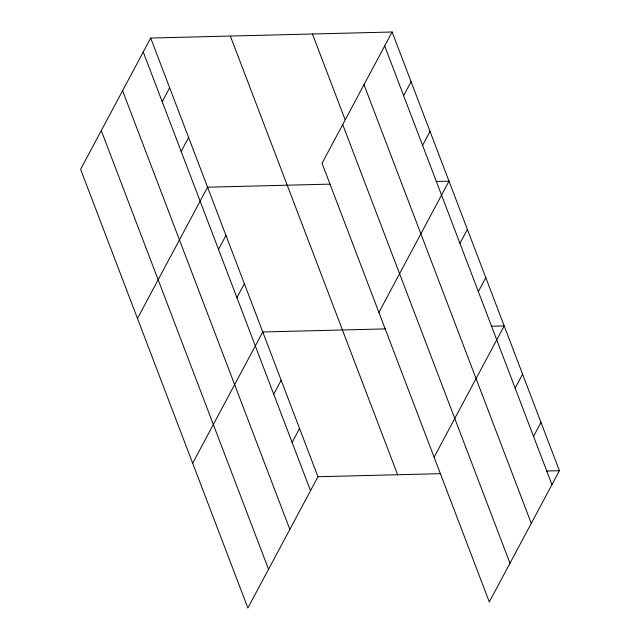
<?xml version="1.0" encoding="UTF-8"?>
<svg xmlns="http://www.w3.org/2000/svg" width="640" height="640" viewBox="0 0 640 640"><rect width="100%" height="100%" fill="white"/><g stroke="black" fill="none" stroke-linecap="round" stroke-linejoin="round"><path stroke-width="0.96" d="M150.696 38.048L80.608 169.312L247.872 608L317.96 476.736L150.696 38.048L392.128 32L559.392 470.688L489.304 601.952L322.04 163.264L392.128 32M162.208 101.712L169.656 87.76M181.16 151.432L188.608 137.48M137.48 318.464L207.568 187.2L330.24 184.128M218.512 249.408L225.968 235.456M236.912 297.664L244.36 283.712M192.672 463.232L262.76 331.968L385.432 328.896M403.64 95.672L411.088 81.72M273.712 394.176L281.16 380.224M422.592 145.384L430.04 131.44M292.112 442.432L299.56 428.48M378.912 312.416L449 181.152L436.056 181.48M459.952 243.36L467.4 229.408M478.352 291.616L485.8 277.664M434.104 457.184L504.2 325.92L491.248 326.248M515.144 388.128L522.592 374.176M533.544 436.384L540.992 422.432M317.96 476.736L440.632 473.664M546.448 471.016L559.392 470.688M384.68 45.952L551.944 484.64M364.008 84.664L531.272 523.352M312.456 33.992L345.104 119.624M342.712 124.552L509.976 563.24M230.368 36.048L397.632 474.736M143.248 51.992L310.512 490.688M122.576 90.712L289.84 529.4M101.28 130.6L268.544 569.288"/></g></svg>
